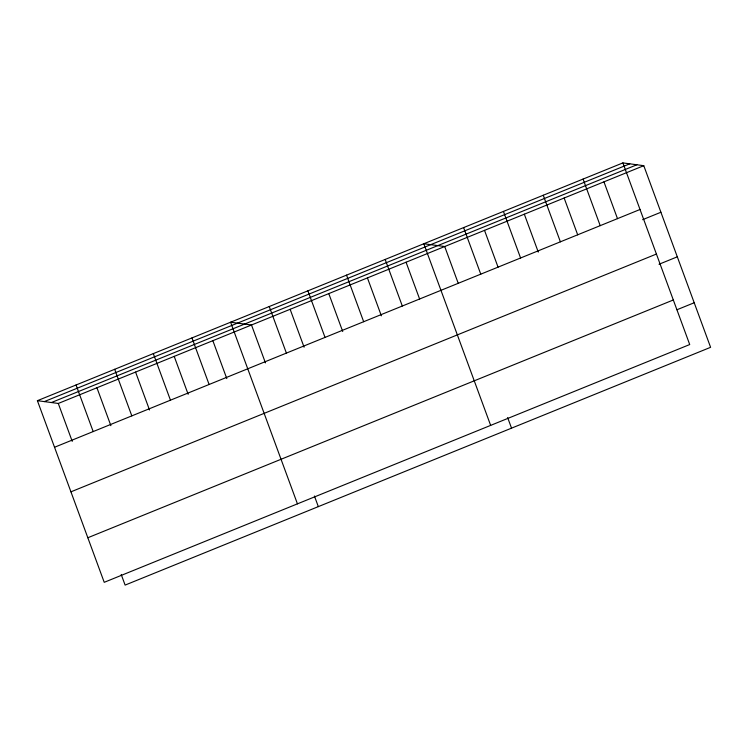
<?xml version="1.0" encoding="UTF-8"?>
<svg xmlns="http://www.w3.org/2000/svg" width="748" height="748" viewBox="0 0 748 748"><rect width="100%" height="100%" fill="white"/><g stroke="black" fill="none" stroke-linecap="round" stroke-linejoin="round"><path stroke-width="1.12" d="M622.888 162.905L689.712 344.548L104.224 582.318L37.4 400.685L622.888 162.905L643.776 165.682L710.6 347.315L125.112 585.095L121.213 574.483M44.291 401.601L629.779 163.821M51.397 402.536L636.875 164.766M37.4 400.685L58.288 403.453L643.776 165.682M54.539 447.257L640.017 209.487M642.616 219.688L660.905 212.254M70.938 491.829L656.417 254.049M659.016 264.259L677.305 256.826M87.834 537.747L673.312 299.976M676.987 309.737L694.2 302.753M603.954 181.848L617.511 218.678M583.075 179.081L600.205 225.653M564.142 198.024L577.699 234.844M543.254 195.247L560.392 241.819M524.329 214.19L538.28 252.095M503.441 211.413L520.58 257.985M484.517 230.356L498.065 267.186M463.629 227.579L480.768 274.161M458.253 283.352L444.705 246.522L423.817 243.755L490.651 425.388M507.63 417.552L511.539 428.165M406.061 262.221L419.619 299.041M385.173 259.444L402.312 306.016M367.427 277.91L381.368 315.824M346.539 275.133L363.668 321.715M328.783 293.609L342.724 331.514M307.896 290.832L325.025 337.404M290.14 309.298L304.09 347.203M269.252 306.521L286.391 353.093M265.447 362.902L251.496 324.987L230.608 322.22L297.442 503.853M314.422 496.018L318.33 506.63M212.853 340.686L226.803 378.591M191.965 337.909L209.103 384.481M174.209 356.375L188.159 394.29M153.321 353.598L170.46 400.18M135.575 372.074L149.516 409.979M114.687 369.297L131.816 415.869M96.931 387.763L110.882 425.668M76.044 384.986L93.182 431.559M58.288 403.453L72.238 441.367"/></g></svg>
